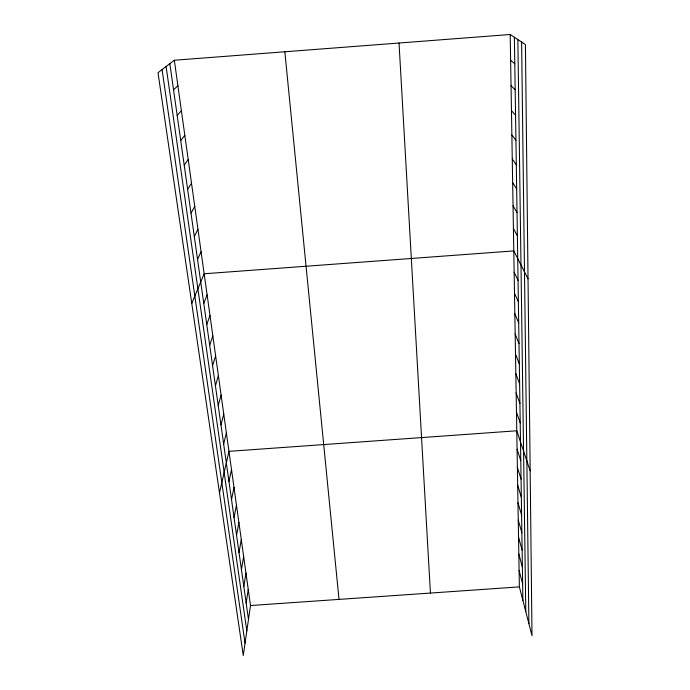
<?xml version="1.0" encoding="UTF-8"?>
<svg xmlns="http://www.w3.org/2000/svg" width="690" height="690" viewBox="0 0 690 690"><rect width="100%" height="100%" fill="white"/><g stroke="black" fill="none" stroke-linecap="round" stroke-linejoin="round"><path stroke-width="1.03" d="M174.337 60.246L250.496 605.535L243.268 655.5L158.001 72.7L174.337 60.246L510.195 34.5L525.418 44.583L531.999 635.663L519.372 586.888L510.195 34.5M246.166 603.103L248.245 589.415M243.82 586.509L245.959 573.054M241.431 569.655L243.639 556.451M239.016 552.543L241.284 539.589M236.558 535.164L238.895 522.477M234.057 517.517L236.463 505.097M231.521 499.586L234.005 487.459M228.942 481.379L231.504 469.545M219.472 492.876L228.959 451.346L516.775 430.784L530.161 470.856M223.663 444.067L226.38 432.854M220.964 424.962L223.758 414.078M218.213 405.539L221.093 394.999M215.418 385.796L218.385 375.61M212.58 365.726L215.634 355.902M209.691 345.319L212.831 335.875M206.758 324.559L209.993 315.511M203.774 303.453L207.095 294.811M191.76 303.479L204.162 273.766L513.791 250.91L528.023 278.795M197.547 259.457L201.075 251.703M194.304 236.532L197.944 229.253M191.001 213.193L194.753 206.396M187.637 189.422L191.501 183.135M184.213 165.203L188.197 159.45M180.72 140.536L184.825 135.326M177.166 115.403L181.392 110.762M173.544 89.786L177.899 85.741M250.496 605.535L519.372 586.888M510.626 60.349L514.775 63.756M511.04 85.715L515.171 89.735M511.454 110.616L515.551 115.23M511.859 135.067L515.93 140.243M512.265 159.071L516.301 164.789M512.653 182.652L516.672 188.896M513.041 205.81L517.026 212.555M513.42 228.554L517.379 235.79M514.145 272.24L518.052 280.382M514.49 293.216L518.371 301.772M514.835 313.838L518.69 322.808M515.171 334.124L519.001 343.491M515.499 354.091L519.311 363.828M515.827 373.721L519.613 383.83M516.146 393.05L519.915 403.503M516.465 412.068L520.208 422.858M517.086 449.216L520.778 460.653M517.388 467.354L521.053 479.093M517.681 485.217L521.33 497.249M517.974 502.812L521.597 515.128M518.259 520.139L521.864 532.723M518.544 537.2L522.123 550.051M518.828 554.01L522.382 567.12M519.096 570.57L522.641 583.921M162.081 69.595L245.045 643.201M166.1 66.525L246.813 630.953M169.852 63.67L248.478 619.456M284.841 51.776L339.014 599.403M399.027 43.022L430.431 593.064M517.862 39.58L525.797 611.694M514.378 37.269L522.891 600.481M521.614 42.064L528.894 623.657"/></g></svg>
